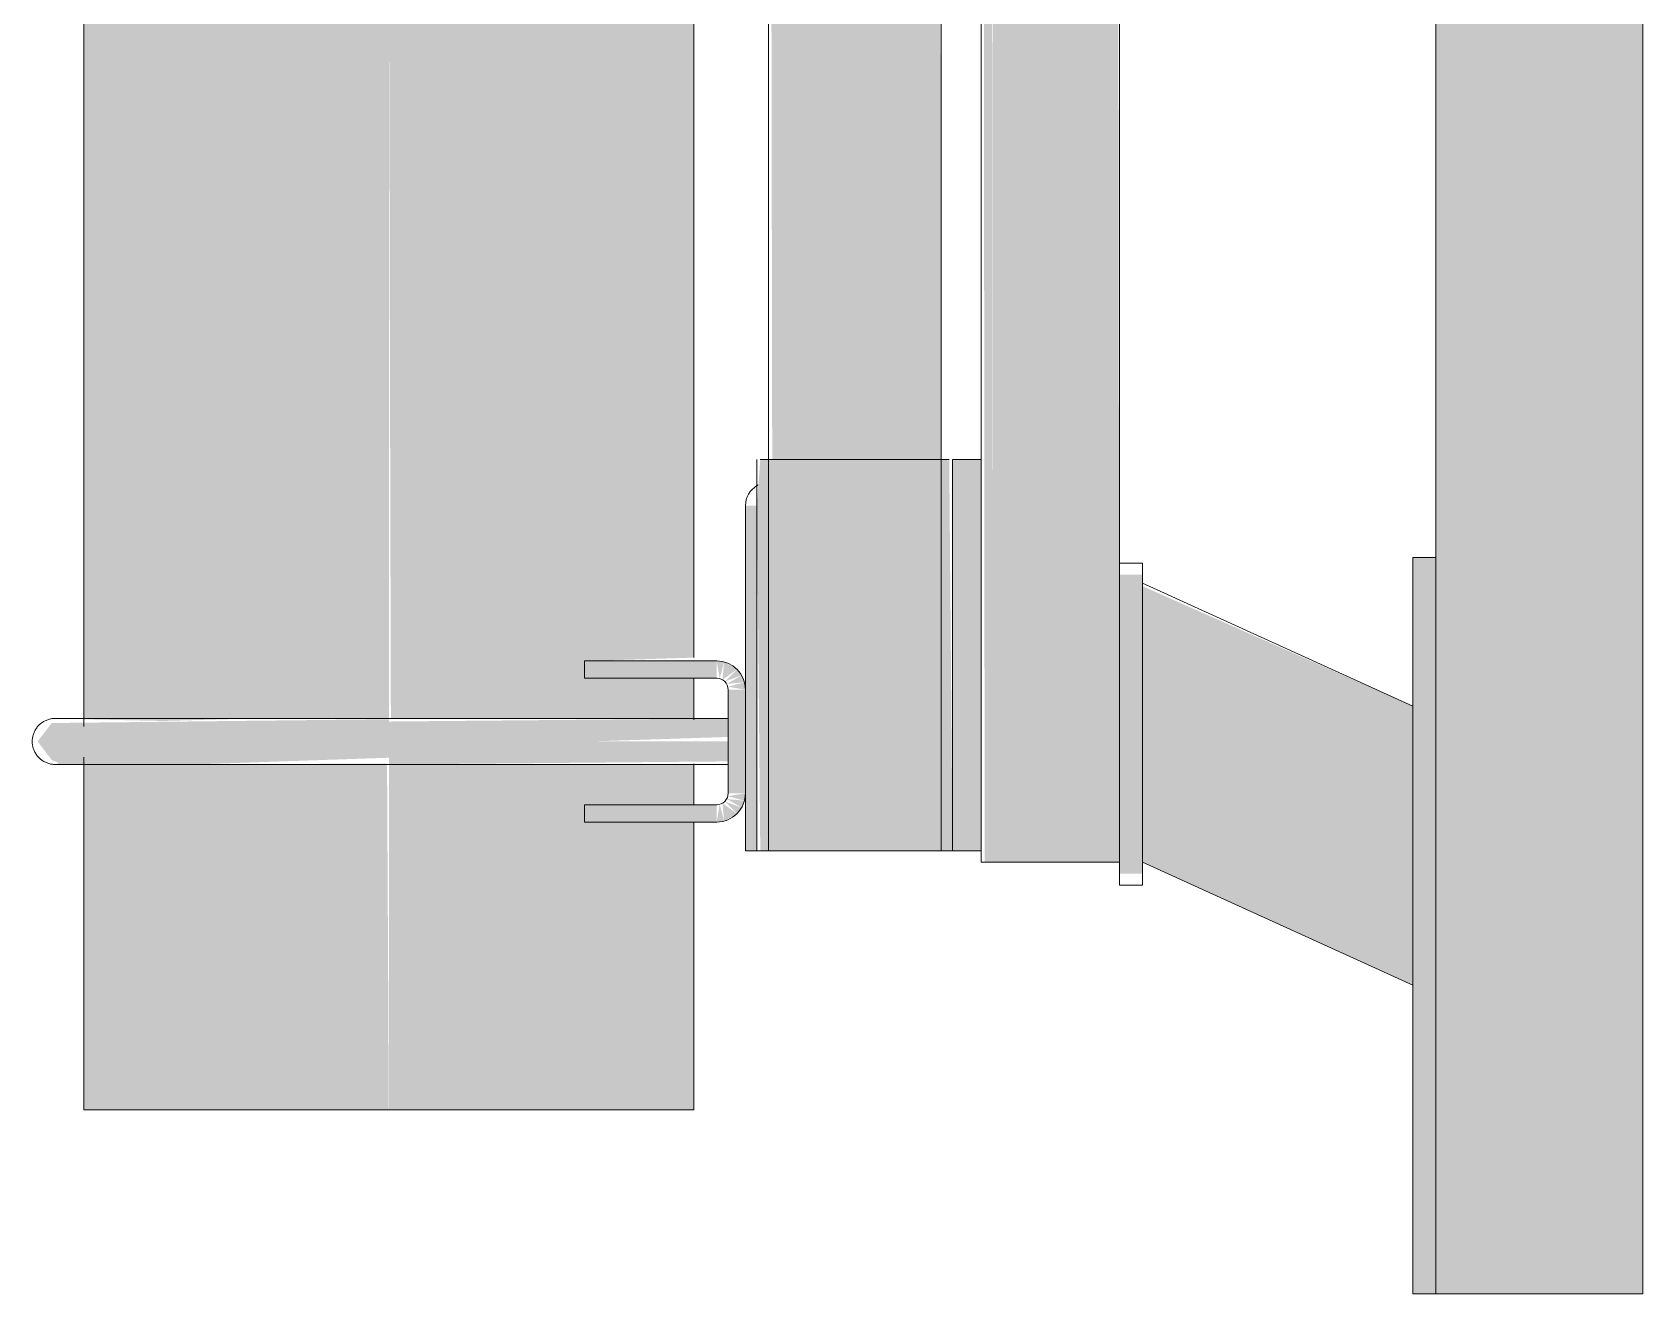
# Model space of a CAD drawing. Header units: inches. Extents: x -26493 to -10162, y -132 to 713.
# Drawn here: x -17238.62 to -17221.12, y 114 to 127.7 of the extents above; entities that cross this region are included whole.
import ezdxf

# ---------------------------------------------------------------- set-up
doc = ezdxf.new("R2010")
doc.units = ezdxf.units.IN
doc.header["$MEASUREMENT"] = 0
doc.layers.add('Q-SPCQ', color=91, linetype='Continuous', lineweight=9)

# ---------------------------------------------------------------- blocks, each defined once
blk = doc.blocks.new('Basketball_Backstop-Performance_Sports_Systems-3103-Ceiling_Hung - 27_-0_ to 27_-11 7_8_-706978-Section 1')
at = {"layer": 'Q-SPCQ'}
h = blk.add_hatch(color=256, dxfattribs=at)
h.paths.add_polyline_path([(-22196.33686120028, 115.9999999999849), (-22193.6778103957, 115.9999999999849), (-22193.69729685576, 119.7588127499028), (-22196.99031039569, 119.7504325672053), (-22196.99031039569, 115.9999999999849), (-22196.54651954573, 115.9999999999849)], flags=0)
h.paths.add_polyline_path([(-22196.14829777943, 120.2221723344529), (-22195.31355203056, 120.2452375904377), (-22193.6778103957, 120.2499999999858), (-22193.6778103957, 128.7499999999811), (-22196.99031039569, 128.7499999999811), (-22196.98190694597, 128.3124999999803), (-22195.86979769381, 128.3124999999803), (-22195.86979769381, 128.1249999999803), (-22196.99031039569, 128.1249999999803), (-22196.98741606308, 120.240695369164), (-22196.16861238324, 120.2231576140849)], flags=0)
h.paths.add_polyline_path([(-22196.33686120028, 129.2499999999813), (-22193.6778103957, 129.2499999999813), (-22193.6778103957, 135.4460185434251), (-22196.99031039569, 135.4379325672171), (-22196.98084051834, 129.8749999999825), (-22195.86979769381, 129.8749999999825), (-22195.86979769381, 129.6874999999825), (-22196.99031039569, 129.6874999999825), (-22196.98126708939, 129.2499999999813), (-22196.5043424472, 129.2499999999813)], flags=0)
h.paths.add_polyline_path([(-22196.14829777943, 135.9096723344644), (-22195.2377694658, 135.932250691614), (-22193.6778103957, 135.9374999999976), (-22193.6778103957, 152.542592473086), (-22194.46340190188, 152.542592473086), (-22194.77286582547, 161.7590870948835), (-22196.54826307165, 161.7504325672049), (-22196.99031039569, 161.7504325672049), (-22196.97670916159, 135.9281485953348), (-22196.16861238324, 135.9106576140964)], flags=0)
h.paths.add_polyline_path([(-22196.14829777944, 162.2221723344529), (-22195.11066006435, 162.2439340206482), (-22194.74058906096, 162.2482678495115), (-22196.54651954573, 224.1249999999806), (-22196.99031039569, 224.1249999999806), (-22196.95875057384, 162.2405701419879), (-22196.16861238324, 162.2231576140842)], flags=0)
h.paths.add_polyline_path([(-22193.6778103957, 187.186229163918), (-22193.6778103957, 224.7499999999821), (-22194.75060487094, 224.7499999999821), (-22193.72668842477, 188.8976875330074)], flags=0)
h.paths.add_polyline_path([(-22196.51309921846, 224.3124999999806), (-22196.54651954573, 224.7499999999821), (-22196.99031039569, 224.7499999999821), (-22196.99031039569, 224.3124999999806), (-22196.54651954573, 224.3124999999806)], flags=0)
h.paths.add_polyline_path([(-22194.24418491418, 225.249999999982), (-22193.6778103957, 225.249999999982), (-22193.6778103957, 281.3749999999845), (-22195.81178499199, 281.3749999999845), (-22195.81178499199, 280.9374999999868), (-22196.24196703845, 280.9374999999868), (-22196.29892428162, 279.68749999998), (-22196.31958064657, 279.68749999998), (-22194.76488451395, 225.249999999982), (-22194.5351484826, 225.249999999982)], flags=0)
h.paths.add_polyline_path([(-22196.99031039569, 225.249999999982), (-22196.5398735491, 225.249999999982), (-22196.55236823673, 225.6874999999831), (-22196.99031039569, 225.6874999999831)], flags=0)
h.paths.add_polyline_path([(-22196.87743969528, 225.8749999999831), (-22196.55772310286, 225.8749999999831), (-22196.99031039569, 241.021992559895), (-22196.99031039569, 225.8749999999831), (-22196.91531920472, 225.8749999999831)], flags=0)
h = blk.add_hatch(color=256, dxfattribs=at)
h.paths.add_polyline_path([(-22193.6778103957, 115.9999999999849), (-22190.3653103957, 115.9999999999849), (-22190.3653103957, 119.1249999999834), (-22191.4858230976, 119.1249999999848), (-22191.4858230976, 119.3124999999848), (-22190.3653103957, 119.3124999999848), (-22190.3653103957, 119.7499999999855), (-22193.6778103957, 119.7499999999855), (-22193.6778103957, 118.566437533007)], flags=0)
h.paths.add_polyline_path([(-22192.79994093688, 120.2499999999858), (-22190.3653103957, 120.2499999999858), (-22190.3653103957, 120.6874999999855), (-22191.4858230976, 120.6874999999869), (-22191.4858230976, 120.8749999999866), (-22190.3653103957, 120.9108125330072), (-22190.3653103957, 128.7590346323912), (-22192.8204723088, 128.7677746557912), (-22193.6778103957, 128.7499999999811), (-22193.6557775197, 120.2499999999858), (-22192.8204723088, 120.2499999999858)], flags=0)
h.paths.add_polyline_path([(-22191.20732301196, 129.2221723344488), (-22190.3653103957, 129.2409487979326), (-22190.3653103957, 134.8124999999952), (-22191.4858230976, 134.8124999999962), (-22191.4858230976, 134.9999999999959), (-22190.3653103957, 134.9999999999959), (-22190.3653103957, 135.4374999999974), (-22193.6778103957, 135.4374999999974), (-22193.6778103957, 129.2414814565533), (-22191.2934109708, 129.2283592581605)], flags=0)
h.paths.add_polyline_path([(-22191.0528103957, 135.9374999999976), (-22190.3653103957, 135.9374999999976), (-22190.3653103957, 136.3749999999974), (-22191.4858230976, 136.3749999999987), (-22191.4858230976, 136.5624999999987), (-22190.3653103957, 136.5624999999987), (-22190.3653103957, 161.1249999999834), (-22191.4858230976, 161.1249999999841), (-22191.4858230976, 161.3124999999841), (-22190.3653103957, 161.3124999999841), (-22190.3653103957, 161.7499999999855), (-22192.95136985178, 161.7499999999855), (-22192.94414436634, 160.7651875330073), (-22192.96938066792, 152.542592473086), (-22193.6778103957, 152.542592473086), (-22193.6778103957, 135.9374999999976), (-22191.18221991826, 135.9374999999976)], flags=0)
h.paths.add_polyline_path([(-22192.59704267324, 162.2499999999858), (-22190.3653103957, 162.2499999999858), (-22190.3653103957, 162.6874999999855), (-22191.4858230976, 162.6874999999866), (-22191.4858230976, 162.8749999999866), (-22190.3653103957, 162.8749999999866), (-22190.40395207999, 224.7582826805768), (-22192.8204723088, 224.7677746557918), (-22193.6778103957, 224.7499999999821), (-22193.6778103957, 187.186229163918), (-22192.94414436634, 162.2499999999858), (-22192.8204723088, 162.2499999999858)], flags=0)
h.paths.add_polyline_path([(-22191.20732301196, 225.2221723344491), (-22190.3653103957, 225.240948797933), (-22190.3653103957, 281.3749999999845), (-22193.6778103957, 281.3749999999845), (-22193.6778103957, 225.2414814565543), (-22191.33551918302, 225.2313854687966)], flags=0)
h = blk.add_hatch(color=256, dxfattribs=at)
h.paths.add_polyline_path([(-22189.26008693536, 123.0625000002665), (-22188.61531039571, 123.0625000002665), (-22188.61531039571, 147.1875000002643), (-22189.55281039571, 147.1875000002643), (-22189.5121177096, 123.0625000002665), (-22189.27822300308, 123.0625000002665)], flags=0)
h.paths.add_polyline_path([(-22189.52086585786, 164.3125000002617), (-22189.55281039571, 164.3125000002617), (-22189.54919517221, 160.7651875330073)], flags=0)
h.paths.add_polyline_path([(-22189.08406039571, 160.1875000002641), (-22188.61531039571, 160.1875000002641), (-22188.61531039571, 164.3125000002617), (-22189.52086585786, 164.3125000002617), (-22189.52086585786, 160.1875000002641), (-22189.10166304968, 160.1875000002641)], flags=0)
h = blk.add_hatch(color=256, dxfattribs=at)
h.paths.add_polyline_path([(-22188.59264595323, 123.0625000002665), (-22187.67781039571, 123.0625000002665), (-22187.70975493357, 147.1875000002643), (-22188.61531039571, 147.1875000002643), (-22188.61531039571, 123.0625000002665)], flags=0)
h.paths.add_polyline_path([(-22188.61531039571, 160.1875000002641), (-22187.67781039571, 160.1875000002661), (-22187.70975493357, 164.3125000002617), (-22188.61531039571, 164.3125000002617), (-22188.61531039571, 160.7651875330073)], flags=0)
for points in [[(-22187.11531039571, 118.6875000002667), (-22187.14766277635, 160.1875000002641), (-22187.24031039571, 160.1875000002641), (-22187.20369874336, 118.6875000002667), (-22187.14766277635, 118.6875000002667)], [(-22185.86531039571, 118.6875000002667), (-22185.86531039571, 154.3125000002677), (-22187.05281039575, 154.3125000002677), (-22187.05281039575, 154.5625000002675), (-22185.86531039571, 154.5625000002675), (-22185.86531039571, 160.1875000002641), (-22187.11531039571, 160.1875000002641), (-22187.11531039571, 118.6875000002667), (-22186.65365286694, 118.6875000002667)], [(-22181.81204870027, 113.9999999999867), (-22180.05281039575, 113.9999999999867), (-22180.05281039575, 155.9999999999836), (-22182.30281039575, 155.9999999999836), (-22182.30281039575, 113.9999999999867)], [(-22189.14656039571, 118.8125000002662), (-22188.61531039571, 118.8125000002662), (-22188.61531039571, 123.0625000002665), (-22189.64160658614, 123.0625000002665), (-22189.67781039571, 122.5625000002659), (-22189.64160658614, 118.8125000002662), (-22189.36661135072, 118.8125000002662)], [(-22188.61531039571, 118.8125000002662), (-22187.55281039571, 118.8125000002662), (-22187.58901420528, 123.0625000002665), (-22188.61531039571, 123.0625000002665), (-22188.61531039571, 120.9108125330072)], [(-22187.55281039572, 118.8125000002662), (-22187.24031039571, 118.8125000002662), (-22187.24031039571, 123.0625000002665), (-22187.55281039572, 123.0625000002665), (-22187.55281039572, 120.9108125330072)], [(-22189.80281039571, 118.8125000002659), (-22189.67781039571, 118.8125000002659), (-22189.67781039571, 122.5625000002659), (-22189.80281039571, 122.5625000002659), (-22189.80281039571, 120.9108125330072)], [(-22182.30281039575, 113.9999999999843), (-22182.30281039575, 121.9999999999866), (-22182.55281039575, 121.9999999999866), (-22182.55281039575, 113.9999999999843)], [(-22185.4903103957, 121.687500000266), (-22185.4903103957, 121.8125000002656), (-22185.7403103957, 121.8125000002656), (-22185.7403103957, 121.687500000266)], [(-22185.4903103957, 118.6875000002657), (-22185.4903103957, 121.687500000266), (-22185.7403103957, 121.687500000266), (-22185.7403103957, 118.6875000002657)], [(-22182.55281039575, 117.3533397532394), (-22182.55281039575, 120.3844286664848), (-22185.4903103957, 121.687500000266), (-22185.4903103957, 118.6875000002664), (-22185.22375995818, 118.566437533007)], [(-22191.30281039571, 120.6874999999869), (-22191.05281039571, 120.6874999999869), (-22191.05281039571, 120.8749999999866), (-22191.4858230976, 120.8749999999866), (-22191.4858230976, 120.6874999999869), (-22191.4063637863, 120.6874999999869)], [(-22193.6778103957, 119.9999999999853), (-22193.6778103957, 120.2414814565577), (-22197.34095401819, 120.2000999742154), (-22197.49394043862, 119.999999999986), (-22194.16771816384, 119.9999999999853)], [(-22191.49525703361, 119.9999999999853), (-22189.9903103957, 120.0489433450528), (-22189.9903103957, 120.2499999999858), (-22193.6778103957, 120.2165063509316), (-22193.6778103957, 119.9999999999853)], [(-22197.30958024768, 119.7500916785873), (-22195.785445428, 119.7511471236024), (-22193.6778103957, 119.8232233046893), (-22193.6778103957, 119.9999999999853), (-22197.49394043862, 119.999999999986), (-22197.34052335284, 119.7984303221406), (-22197.26379963699, 119.7668461293342)], [(-22193.6778103957, 119.7499999999855), (-22189.9903103957, 119.7834936490398), (-22189.9903103957, 119.9999999999853), (-22193.6778103957, 119.9999999999853), (-22193.6778103957, 119.7585185434136)], [(-22191.30281039571, 119.1249999999848), (-22191.05281039571, 119.1249999999848), (-22191.05281039571, 119.3124999999848), (-22191.4858230976, 119.3124999999848), (-22191.4858230976, 119.1249999999848), (-22191.4063637863, 119.1249999999848)], [(-22185.4903103957, 118.5625000002658), (-22185.4903103957, 118.6875000002657), (-22185.7403103957, 118.6875000002657), (-22185.7403103957, 118.5625000002658)]]:
    blk.add_hatch(color=256, dxfattribs=at).paths.add_polyline_path(points, flags=0)
h = blk.add_hatch(color=256, dxfattribs=at)
h.paths.add_polyline_path([(-22185.86531039571, 118.6875000002667), (-22185.74031039571, 118.6875000002667), (-22185.78058696475, 154.3125000002677), (-22185.86531039571, 154.3125000002677), (-22185.86531039571, 123.2551875330073)], flags=0)
h.paths.add_polyline_path([(-22185.80689666942, 154.5625000002675), (-22185.74031039571, 154.5625000002675), (-22185.77692204807, 160.1875000002641), (-22185.86531039571, 160.1875000002641), (-22185.83295801508, 154.5625000002675)], flags=0)
h = blk.add_hatch(color=256, dxfattribs=at)
h.paths.add_polyline_path([(-22190.1153103957, 119.1249999999834), (-22190.03442944411, 119.135648179268), (-22190.08295801506, 119.3167592716973)], flags=0)
h.paths.add_polyline_path([(-22190.1153103957, 119.1249999999834), (-22190.11531039571, 119.3124999999848), (-22191.05281039571, 119.3124999999848), (-22191.05281039571, 119.1249999999848), (-22190.28479870028, 119.1249999999837)], flags=0)
h.paths.add_polyline_path([(-22189.81345857499, 119.3566190483889), (-22189.8028103957, 119.437499999986), (-22189.99456966741, 119.4051476193459)], flags=0)
h.paths.add_polyline_path([(-22189.84467745702, 119.2812499999835), (-22189.81345857499, 119.3566190483889), (-22190.00705722023, 119.3749999999835)], flags=0)
h.paths.add_polyline_path([(-22189.89433952658, 119.2165291308624), (-22189.84467745702, 119.2812499999835), (-22190.02692204805, 119.3491116523353)], flags=0)
h.paths.add_polyline_path([(-22190.03442944411, 119.135648179268), (-22189.89433952658, 119.2165291308624), (-22190.0528103957, 119.3292468245105)], flags=0)
h.paths.add_polyline_path([(-22189.8028103957, 120.5624999999853), (-22189.81345857499, 120.6433809515797), (-22189.99456966741, 120.5948523806234)], flags=0)
h.paths.add_polyline_path([(-22189.9903103957, 119.4374999999836), (-22189.8028103957, 119.437499999986), (-22189.8028103957, 120.5624999999853), (-22189.9903103957, 120.5624999999863)], flags=0)
h.paths.add_polyline_path([(-22190.00705722023, 120.6249999999851), (-22189.81345857499, 120.6433809515797), (-22189.84467745702, 120.7187499999854)], flags=0)
h.paths.add_polyline_path([(-22190.02692204805, 120.650888347634), (-22189.84467745702, 120.7187499999854), (-22189.89433952658, 120.7834708691062)], flags=0)
h.paths.add_polyline_path([(-22190.03442944411, 120.8643518207009), (-22190.11531039571, 120.8749999999866), (-22190.08295801506, 120.6832407282717)], flags=0)
h.paths.add_polyline_path([(-22190.0528103957, 120.6707531754584), (-22189.89433952658, 120.7834708691062), (-22190.03442944411, 120.8643518207009)], flags=0)
h.paths.add_polyline_path([(-22190.1153103957, 120.6874999999855), (-22190.11531039571, 120.8749999999866), (-22191.05281039571, 120.8749999999866), (-22191.05281039571, 120.6874999999869), (-22190.28479870028, 120.6874999999859)], flags=0)
for p, q in [((-22189.55281039571, 164.3125000002617), (-22189.55281039571, 118.8125000002662)), ((-22187.24031039571, 160.1875000002641), (-22187.24031039571, 123.0625000002665)), ((-22182.30281039575, 113.9999999999868), (-22182.30281039575, 155.9999999999837)), ((-22180.05281039575, 155.9999999999837), (-22180.05281039575, 113.9999999999868)), ((-22185.74031039571, 118.6875000002667), (-22185.74031039571, 154.3125000002677)), ((-22187.67781039571, 118.8125000002662), (-22187.67781039571, 147.1875000002643)), ((-22190.3653103957, 120.9108125330072), (-22190.3653103957, 128.8276242460175)), ((-22196.99031039569, 128.1249999999803), (-22196.99031039569, 120.1613168592255)), ((-22189.67781039571, 123.0625000002665), (-22189.67781039571, 118.8125000002662)), ((-22189.67781039568, 123.0625000002665), (-22189.67781039568, 122.7790063512121)), ((-22189.64160658614, 123.0625000002665), (-22188.61531039571, 123.0625000002665)), ((-22189.64160658611, 123.0625000002666), (-22189.64160658611, 123.0625000002666)), ((-22188.61531039571, 123.0625000002665), (-22187.58901420528, 123.0625000002665)), ((-22187.58901420524, 123.0625000002666), (-22187.58901420524, 123.0625000002666)), ((-22187.55281039572, 123.0625000002666), (-22187.24031039571, 123.0625000002666)), ((-22187.55281039572, 123.0625000002666), (-22187.55281039572, 118.8125000002662)), ((-22187.24031039571, 123.0625000002666), (-22187.24031039571, 118.8125000002662)), ((-22189.67781039571, 122.562500000266), (-22189.67781039571, 122.7790063512118)), ((-22189.67781039567, 122.779006351212), (-22189.67781039567, 122.5625000002662)), ((-22189.80281039571, 122.562500000266), (-22189.80281039571, 118.812500000266)), ((-22189.67781039571, 118.812500000266), (-22189.67781039571, 122.562500000266)), ((-22182.55281039575, 113.9999999999843), (-22182.55281039575, 121.9999999999863)), ((-22182.30281039575, 121.9999999999863), (-22182.55281039575, 121.9999999999863)), ((-22182.30281039575, 121.9999999999863), (-22182.30281039575, 113.9999999999843)), ((-22185.4903103957, 121.9375000002658), (-22185.7403103957, 121.9375000002658)), ((-22185.4903103957, 121.9375000002658), (-22185.4903103957, 121.6875000002658)), ((-22185.49031039569, 121.8125000002658), (-22185.49031039569, 121.9375000002658)), ((-22182.55281039575, 120.3844286664848), (-22185.4903103957, 121.7185889135118)), ((-22185.4903103957, 121.6875000002658), (-22185.4903103957, 118.6875000002658)), ((-22191.5528103957, 120.8749999999866), (-22191.5528103957, 120.6874999999869)), ((-22191.48853308388, 120.8749999999868), (-22191.5528103957, 120.8749999999868)), ((-22191.5528103957, 120.8749999999868), (-22191.05281039571, 120.8749999999868)), ((-22191.5528103957, 120.8749999999868), (-22191.5528103957, 120.6874999999868)), ((-22190.11531039571, 120.8749999999868), (-22191.05281039571, 120.8749999999868)), ((-22191.05281039571, 120.6874999999868), (-22191.5528103957, 120.6874999999868)), ((-22191.5528103957, 120.6874999999868), (-22191.48853308388, 120.6874999999868)), ((-22191.05281039571, 120.6874999999868), (-22190.11531039571, 120.6874999999868)), ((-22190.3653103957, 120.2334766150111), (-22190.3653103957, 120.6874999999859)), ((-22189.9903103957, 120.5624999999864), (-22189.9903103957, 119.4374999999861)), ((-22189.9903103957, 120.2499999999858), (-22193.6778103957, 120.2499999999858)), ((-22196.99031039569, 119.8276242460278), (-22196.99031039569, 115.9999999999849)), ((-22193.6778103957, 119.7499999999855), (-22189.9903103957, 119.7499999999855)), ((-22190.3653103957, 119.3124999999848), (-22190.3653103957, 119.7585185434136)), ((-22191.5528103957, 119.3124999999848), (-22191.5528103957, 119.1249999999848)), ((-22191.48853308388, 119.3124999999845), (-22191.5528103957, 119.3124999999845)), ((-22191.5528103957, 119.3124999999844), (-22191.05281039571, 119.3124999999844)), ((-22191.5528103957, 119.3124999999845), (-22191.5528103957, 119.1249999999845)), ((-22191.05281039571, 119.3124999999845), (-22190.11531039571, 119.3124999999844)), ((-22191.05281039571, 119.1249999999844), (-22191.5528103957, 119.1249999999844)), ((-22191.5528103957, 119.1249999999845), (-22191.48853308388, 119.1249999999845)), ((-22190.11531039571, 119.1249999999844), (-22191.05281039571, 119.1249999999845)), ((-22190.3653103957, 115.9999999999849), (-22190.3653103957, 119.1249999999837)), ((-22189.80281039571, 118.812500000266), (-22189.67781039571, 118.812500000266)), ((-22188.61531039571, 118.8125000002662), (-22189.67781039571, 118.8125000002662)), ((-22187.55281039571, 118.8125000002662), (-22188.61531039571, 118.8125000002662)), ((-22187.24031039571, 118.8125000002662), (-22187.55281039572, 118.8125000002662)), ((-22187.24031039571, 118.8125000002662), (-22187.24031039571, 118.6875000002667)), ((-22187.11531039571, 118.6875000002664), (-22187.24031039571, 118.6875000002664)), ((-22185.86531039571, 118.6875000002664), (-22187.11531039571, 118.6875000002664)), ((-22185.74031039571, 118.6875000002664), (-22185.86531039571, 118.6875000002664)), ((-22185.7403103957, 118.4375000002658), (-22185.7403103957, 118.6875000002658)), ((-22185.4903103957, 118.6875000002663), (-22182.55281039575, 117.3533397532393)), ((-22185.4903103957, 118.6875000002658), (-22185.4903103957, 118.4375000002658)), ((-22185.74031039569, 118.5625000002658), (-22185.74031039569, 118.4375000002658)), ((-22185.49031039569, 118.4375000002658), (-22185.49031039569, 118.5625000002658)), ((-22185.7403103957, 118.4375000002659), (-22185.4903103957, 118.4375000002659)), ((-22193.6778103957, 115.9999999999845), (-22196.99031039569, 115.9999999999845)), ((-22190.3653103957, 115.9999999999845), (-22193.6778103957, 115.9999999999845)), ((-22182.55281039575, 113.9999999999843), (-22182.30281039575, 113.9999999999843)), ((-22180.05281039575, 113.9999999999868), (-22182.30281039575, 113.9999999999868))]:
    blk.add_line(p, q, dxfattribs=at)
at = {"layer": 'Q-SPCQ', "flags": 128}
for points in [[(-22197.55281039569, 119.999999999986), (-22197.55261042236, 120.0099973335323), (-22197.55201082227, 120.0199786734779), (-22197.55101255466, 120.0299280518079), (-22197.54961721654, 120.0398295516395), (-22197.54782704015, 120.0496673326845), (-22197.54564488941, 120.0594256565927), (-22197.54307425527, 120.069088912127), (-22197.54011925021, 120.0786416401398), (-22197.53678460162, 120.0880685583045), (-22197.5330756442, 120.0973545855628), (-22197.5289983115, 120.1064848662523), (-22197.52455912639, 120.115444793871), (-22197.51976519062, 120.1242200344469), (-22197.51462417345, 120.1327965494662), (-22197.50914429942, 120.1411606183345), (-22197.50333433517, 120.1492988603264), (-22197.49720357538, 120.1571982559902), (-22197.49076182798, 120.1648461679787), (-22197.48401939838, 120.1722303612632), (-22197.47698707303, 120.1793390227107), (-22197.46967610216, 120.1861607799784), (-22197.46209818175, 120.1926847197102), (-22197.45426543486, 120.1989004049949), (-22197.44619039222, 120.2047978920611), (-22197.43788597217, 120.2103677461874), (-22197.42936546, 120.2156010567964), (-22197.42064248674, 120.2204894517066), (-22197.41173100727, 120.2250251105299), (-22197.40264527805, 120.2292007771784), (-22197.39339983432, 120.2330097714775), (-22197.3840094668, 120.2364459998481), (-22197.3744891981, 120.239503965058), (-22197.36485425861, 120.2421787750154), (-22197.35512006217, 120.2444661505947), (-22197.34530218142, 120.2463624324825), (-22197.33541632288, 120.2478645870334), (-22197.32547830181, 120.2489702111198), (-22197.31550401693, 120.2496775359799), (-22197.30550942496, 120.249985430043), (-22197.3028103957, 120.2499999999858)], [(-22193.6778103957, 120.2499999999858), (-22193.82277173213, 120.2499999999858), (-22193.96750116134, 120.2499999999858), (-22194.11176714713, 120.2499999999858), (-22194.25533889468, 120.2499999999858), (-22194.39798671984, 120.2499999999858), (-22194.5394824165, 120.2499999999858), (-22194.67959962174, 120.2499999999858), (-22194.81811417794, 120.2499999999858), (-22194.95480449132, 120.2499999999858), (-22195.08945188657, 120.2499999999858), (-22195.22184095656, 120.2499999999858), (-22195.35175990704, 120.2499999999858), (-22195.47900089539, 120.2499999999858), (-22195.60336036317, 120.2499999999858), (-22195.72463936176, 120.2499999999858), (-22195.84264387064, 120.2499999999858), (-22195.95718510777, 120.2499999999858), (-22196.0680798316, 120.2499999999858), (-22196.17515063423, 120.2499999999858), (-22196.27822622521, 120.2499999999858), (-22196.37714170559, 120.2499999999858), (-22196.47173883171, 120.2499999999858), (-22196.56186626833, 120.2499999999858), (-22196.64737983079, 120.2499999999858), (-22196.72814271563, 120.2499999999858), (-22196.80402571946, 120.2499999999858), (-22196.87490744566, 120.2499999999858), (-22196.94067449859, 120.2499999999858), (-22197.001221665, 120.2499999999858), (-22197.05645208233, 120.2499999999858), (-22197.1062773937, 120.2499999999858), (-22197.15061788925, 120.2499999999858), (-22197.18940263363, 120.2499999999858), (-22197.22256957952, 120.2499999999858), (-22197.25006566691, 120.2499999999858), (-22197.27184690789, 120.2499999999858), (-22197.28787845715, 120.2499999999858), (-22197.29813466761, 120.2499999999858), (-22197.30259913153, 120.2499999999858), (-22197.3028103957, 120.2499999999858)], [(-22197.3028103957, 120.2499999999858), (-22197.29991078235, 120.2499999999858), (-22197.29121658104, 120.2499999999858), (-22197.27674170067, 120.2499999999858), (-22197.25650929793, 120.2499999999858), (-22197.23055174037, 120.2499999999858), (-22197.19891055454, 120.2499999999858), (-22197.16163635957, 120.2499999999858), (-22197.11878878624, 120.2499999999858), (-22197.07043638153, 120.2499999999858), (-22197.01665649896, 120.2499999999858)], [(-22197.3028103957, 119.7499999999855), (-22197.31280772924, 119.7501999733206), (-22197.32278906919, 119.7507995734103), (-22197.33273844752, 119.7517978410226), (-22197.34263994735, 119.7531931791417), (-22197.3524777284, 119.7549833555255), (-22197.3622360523, 119.7571655062725), (-22197.37189930784, 119.759736140408), (-22197.38145203585, 119.7626911454649), (-22197.39087895401, 119.7660257940663), (-22197.40016498127, 119.7697347514851), (-22197.40929526196, 119.7738120841807), (-22197.41825518958, 119.778251269291), (-22197.42703043016, 119.7830452050664), (-22197.43560694518, 119.7881862222323), (-22197.44397101404, 119.7936660962583), (-22197.45210925604, 119.7994760605145), (-22197.4600086517, 119.8056068202979), (-22197.46765656369, 119.8120485677004), (-22197.47504075697, 119.8187909973003), (-22197.48214941842, 119.8258233226488), (-22197.48897117569, 119.8331342935256), (-22197.49549511542, 119.840712213936), (-22197.50171080071, 119.8485449608248), (-22197.50760828777, 119.8566200034677), (-22197.5131781419, 119.8649244235187), (-22197.51841145251, 119.8734449356773), (-22197.52329984742, 119.8821679089424), (-22197.52783550624, 119.8910793884169), (-22197.53201117289, 119.9001651176342), (-22197.53582016719, 119.9094105613664), (-22197.53925639556, 119.9188009288759), (-22197.54231436077, 119.9283211975776), (-22197.54498917072, 119.9379561370726), (-22197.54727654631, 119.9476903335129), (-22197.54917282819, 119.9575082142605), (-22197.55067498274, 119.9673940728012), (-22197.55178060683, 119.9773320938697), (-22197.55248793169, 119.9873063787521), (-22197.55279582575, 119.997300970721), (-22197.55281039569, 119.999999999986)], [(-22197.00122166499, 119.7499999999855), (-22197.05645208232, 119.7499999999855), (-22197.1062773937, 119.7499999999855), (-22197.15061788924, 119.7499999999855), (-22197.18940263362, 119.7499999999855), (-22197.22256957952, 119.7499999999855), (-22197.2500656669, 119.7499999999855), (-22197.27184690789, 119.7499999999855), (-22197.28787845714, 119.7499999999855), (-22197.29813466761, 119.7499999999855), (-22197.30259913153, 119.7499999999855), (-22197.3028103957, 119.7499999999855)], [(-22197.3028103957, 119.7499999999855), (-22197.29991078235, 119.7499999999855), (-22197.29121658104, 119.7499999999855), (-22197.27674170067, 119.7499999999855), (-22197.25650929793, 119.7499999999855), (-22197.23055174037, 119.7499999999855), (-22197.19891055454, 119.7499999999855), (-22197.16163635957, 119.7499999999855), (-22197.11878878625, 119.7499999999855), (-22197.07043638153, 119.7499999999855), (-22197.01665649896, 119.7499999999855), (-22196.95753517487, 119.7499999999855), (-22196.89316699077, 119.7499999999855), (-22196.82365492203, 119.7499999999855), (-22196.74911017312, 119.7499999999855), (-22196.66965199974, 119.7499999999855), (-22196.58540751803, 119.7499999999855), (-22196.49651150117, 119.7499999999855), (-22196.40310616383, 119.7499999999855), (-22196.30534093463, 119.7499999999855), (-22196.20337221708, 119.7499999999855), (-22196.09736313937, 119.7499999999855), (-22195.98748329341, 119.7499999999855), (-22195.87390846353, 119.7499999999855), (-22195.75682034521, 119.7499999999855), (-22195.63640625447, 119.7499999999855), (-22195.51285882816, 119.7499999999855), (-22195.38637571583, 119.7499999999855), (-22195.25715926345, 119.7499999999855), (-22195.12541618979, 119.7499999999855), (-22194.99135725567, 119.7499999999855), (-22194.85519692679, 119.7499999999855), (-22194.71715303061, 119.7499999999855), (-22194.57744640793, 119.7499999999855), (-22194.43630055956, 119.7499999999855), (-22194.29394128871, 119.7499999999855), (-22194.15059633987, 119.7499999999855), (-22194.00649503438, 119.7499999999855), (-22193.86186790358, 119.7499999999855), (-22193.71694632003, 119.7499999999855), (-22193.6778103957, 119.7499999999855)]]:
    blk.add_lwpolyline(points, dxfattribs=at)
at = {"layer": 'Q-SPCQ'}
for centre, radius, start, end in [((-22189.55281039571, 122.562500000266), 0.2500000000013472, 120.0000000006236, 180), ((-22190.1153103957, 120.5624999999854), 0.3125, 0, 90), ((-22190.1153103957, 120.5624999999854), 0.125, 0, 90), ((-22190.1153103957, 119.4374999999835), 0.3125, 269.9999999999996, 0), ((-22190.1153103957, 119.4374999999835), 0.125, 269.9999999999996, 0)]:
    blk.add_arc(centre, radius, start, end, dxfattribs=at)
for points in [[(-22189.67781039571, 122.7790063512118), (-22189.67733185265, 122.779282638181), (-22189.67288782798, 122.7820551832362), (-22189.66360341755, 122.7866091395525)], [(-22189.66360341751, 122.7866091395526), (-22189.67288782794, 122.7820551832364), (-22189.67733185261, 122.7792826381812), (-22189.67781039567, 122.779006351212)]]:
    blk.add_open_spline(points, degree=3, dxfattribs=at)

msp = doc.modelspace()

# ---------------------------------------------------------------- block references
at = {"layer": 'Q-SPCQ'}
msp.add_blockref('Basketball_Backstop-Performance_Sports_Systems-3103-Ceiling_Hung - 27_-0_ to 27_-11 7_8_-706978-Section 1', (4958.936401596418, 0), dxfattribs=at)

doc.saveas('drawing.dxf')
